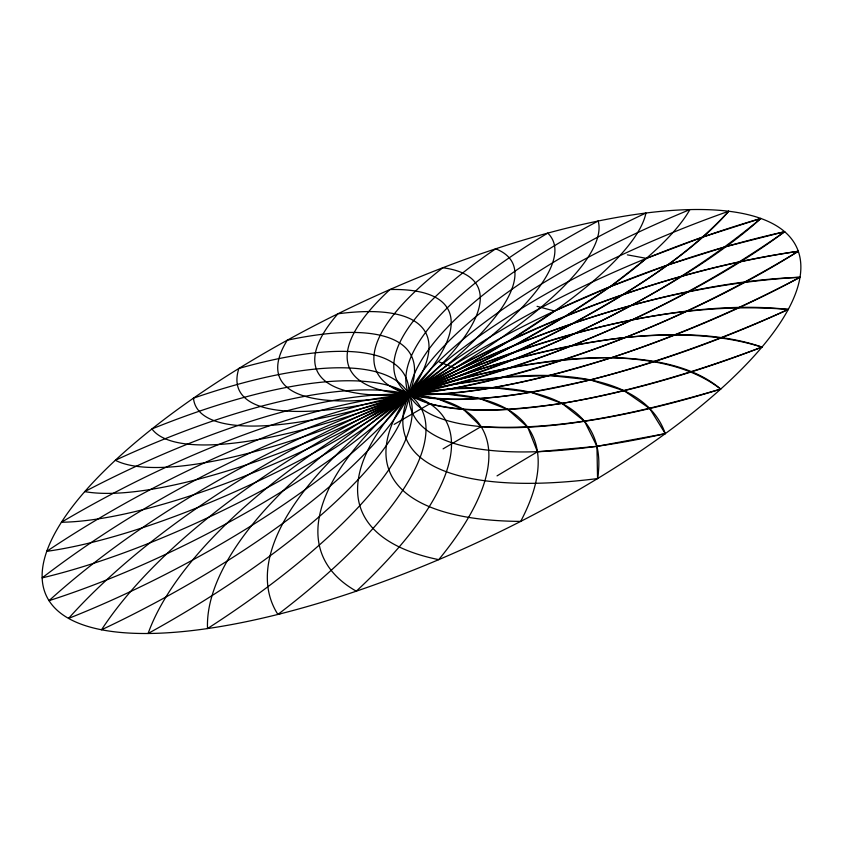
<?xml version="1.0" encoding="UTF-8"?>
<svg xmlns="http://www.w3.org/2000/svg" width="843" height="843" viewBox="0 0 843 843"><rect width="100%" height="100%" fill="white"/><g stroke="black" fill="none" stroke-linecap="round" stroke-linejoin="round"><path stroke-width="1.26" d="M728.71 211.245A427.001 152.288 -20.7 0 0 408.929 394.461A453.555 179.116 -27.1 0 0 49.02 600.659A324.123 89.853 -27.2 0 0 408.929 394.461A304.987 81.56 -24 0 0 728.71 211.245C685.085 258.843 628.889 292.258 572.977 323.396C520.078 350.983 465.347 374.998 408.929 394.461A305.198 81.655 -25.8 0 1 61.423 522.249A427.717 152.91 -29.1 0 1 408.929 394.461A323.586 89.621 -22.6 0 0 798.279 251.277C647.034 273.817 503.829 334.608 374.155 414.377M459.73 375.778C513.735 357.959 569.088 344.165 625.611 337.421C671.218 333.28 717.825 333.259 761.914 347.116A456.948 183.331 -26.1 0 0 408.929 394.461A387.042 123.12 -29.1 0 0 151.961 428.918A302.584 80.57 -24.4 0 0 408.929 394.461L450.657 388.865L493.598 387.675L531.206 392.353L562.049 403.418L584.536 421.31L596.949 446.337L597.55 478.571A437.517 161.867 -28.7 0 0 408.929 394.461A335.008 94.89 -27.7 0 0 337.906 313.786A324.566 90.053 -22.5 0 0 408.929 394.461A426.41 151.782 -29.1 0 1 520.679 521.395A412.838 140.855 -20.5 0 1 408.929 394.461A325.103 90.306 -27.3 0 0 390.003 289.518A334.376 94.595 -22.1 0 0 408.929 394.461A425.683 151.16 -20.7 0 0 438.739 559.647A413.639 141.476 -29.2 0 0 408.929 394.461A316.852 86.629 -26.8 0 0 442.838 267.747A345.693 100.085 -21.7 0 0 408.929 394.461A436.906 161.276 -21.1 0 0 356.294 591.175A399.793 131.476 -29.2 0 0 408.929 394.461A358.328 106.576 -21.3 0 1 495.684 248.822A310.329 83.815 -26.4 0 1 408.929 394.461A385.472 122.14 -29.1 0 1 277.905 614.431A446 170.518 -21.7 0 1 408.929 394.461A305.609 81.824 -25.9 0 0 547.75 233.111A371.953 114.09 -21 0 0 408.929 394.461A452.68 178.063 -22.5 0 0 207.515 628.562A371.268 113.7 -28.8 0 0 408.929 394.461A302.7 80.612 -25.4 0 0 598.172 221.024A386.178 122.583 -20.7 0 0 408.929 394.461A456.79 183.121 -23.6 0 0 148.105 633.493A357.674 106.239 -28.5 0 0 408.929 394.461A301.625 80.169 -24.9 0 0 645.938 213.026A400.488 131.951 -20.6 0 0 408.929 394.461A458.297 185.081 -24.8 0 0 101.529 629.774A345.103 99.79 -28.1 0 0 408.929 394.461A302.395 80.485 -24.5 0 0 689.89 209.601A414.303 141.982 -20.6 0 0 408.929 394.461A457.222 183.69 -26 0 0 68.546 618.414A333.849 94.342 -27.7 0 0 408.929 394.461A309.402 83.425 -23.5 0 0 760.86 218.463A438.002 162.341 -21.1 0 0 408.929 394.461A447.306 171.94 -28 0 0 42.15 577.876A316.051 86.281 -26.8 0 0 408.929 394.461C530.279 331.647 662.682 284.881 800.007 277.263A457.075 183.5 -23.7 0 0 408.929 394.461A415.104 142.593 -29.2 0 0 84.743 491.606A302.489 80.528 -25.4 0 0 408.929 394.461C535.147 357.558 659.268 303.343 760.86 218.463L703.136 236.936L646.465 258.369L610.385 286.599L565.969 315.925L514.978 345.019L459.688 372.469L408.929 394.461A309.729 83.562 -26.3 0 1 46.744 551.343A438.602 162.931 -28.7 0 1 408.929 394.461A315.619 86.091 -23 0 0 784.643 231.709C672.366 310.761 543.145 365.883 408.929 394.461A401.331 132.541 -29.2 0 0 115.343 460.267A301.625 80.169 -24.9 0 0 408.929 394.461A458.307 185.091 -24.9 0 1 788.247 309.434C675.401 300.245 563.883 332.016 459.688 372.469M458.223 379.687C508.403 366.768 559.72 357.738 611.67 357.653C649.879 359.181 689.511 365.219 720.681 389.097A452.997 178.442 -27.2 0 0 408.929 394.461A372.796 114.574 -28.8 0 0 193.468 398.159A305.377 81.729 -23.9 0 0 408.929 394.461A446.853 171.435 -21.7 0 1 784.643 231.709L726.202 246.546L667.846 264.976L610.385 286.599L554.546 311.025L509.457 340.635L458.097 369.866M497.033 475.874L537.455 451.774L596.949 446.337L665.253 433.65L649.721 408.549L624.147 390.762L590.321 379.919L549.942 375.546L504.472 377.116L455.167 384.092M443.081 448.866L481.058 426.621C562.587 431.237 642.988 411.753 720.681 389.097A370.425 113.215 -21 0 1 408.929 394.461A309.992 83.668 -23.5 0 1 238.875 368.454A359.118 106.998 -28.5 0 1 408.929 394.461A384.608 121.613 -20.7 0 0 665.253 433.65A446.474 171.024 -28.1 0 0 408.929 394.461A346.42 100.443 -28.1 0 0 287.284 340.203A316.41 86.439 -23 0 0 408.929 394.461A398.939 130.897 -20.6 0 0 597.55 478.571M394.145 424.377L429.856 403.786C473.323 414.356 518.287 409.287 562.049 403.418C630.438 391.595 697.024 371.531 761.914 347.116A356.895 105.818 -21.3 0 1 408.929 394.461C469.414 406.495 531.153 392.827 590.321 379.919C658.257 362.342 724.316 338.317 788.247 309.434A344.397 99.432 -21.7 0 1 408.929 394.461C478.192 395.746 545.937 377.675 611.67 357.653C676.529 336.03 739.585 309.297 800.007 277.263A333.227 94.047 -22.1 0 1 408.929 394.461A453.249 178.748 -22.6 0 1 798.279 251.277C691.376 316.315 573.619 364.671 450.657 388.865M444.809 393.839L479.836 398.613L507.981 409.603L527.729 427.232L537.455 451.774M627.392 254.86L646.465 258.369M537.086 306.357L554.546 311.025M439.403 362.069L455.041 368.043M437.802 398.865L463.608 409.54L481.058 426.621M394.166 387.864L429.856 403.786M279.918 613.925A413.65 133.268 -24.9 0 0 797.088 248.221A413.65 133.268 -24.9 0 0 187.452 402.374A413.65 133.268 -24.9 0 0 279.918 613.925"/></g></svg>
